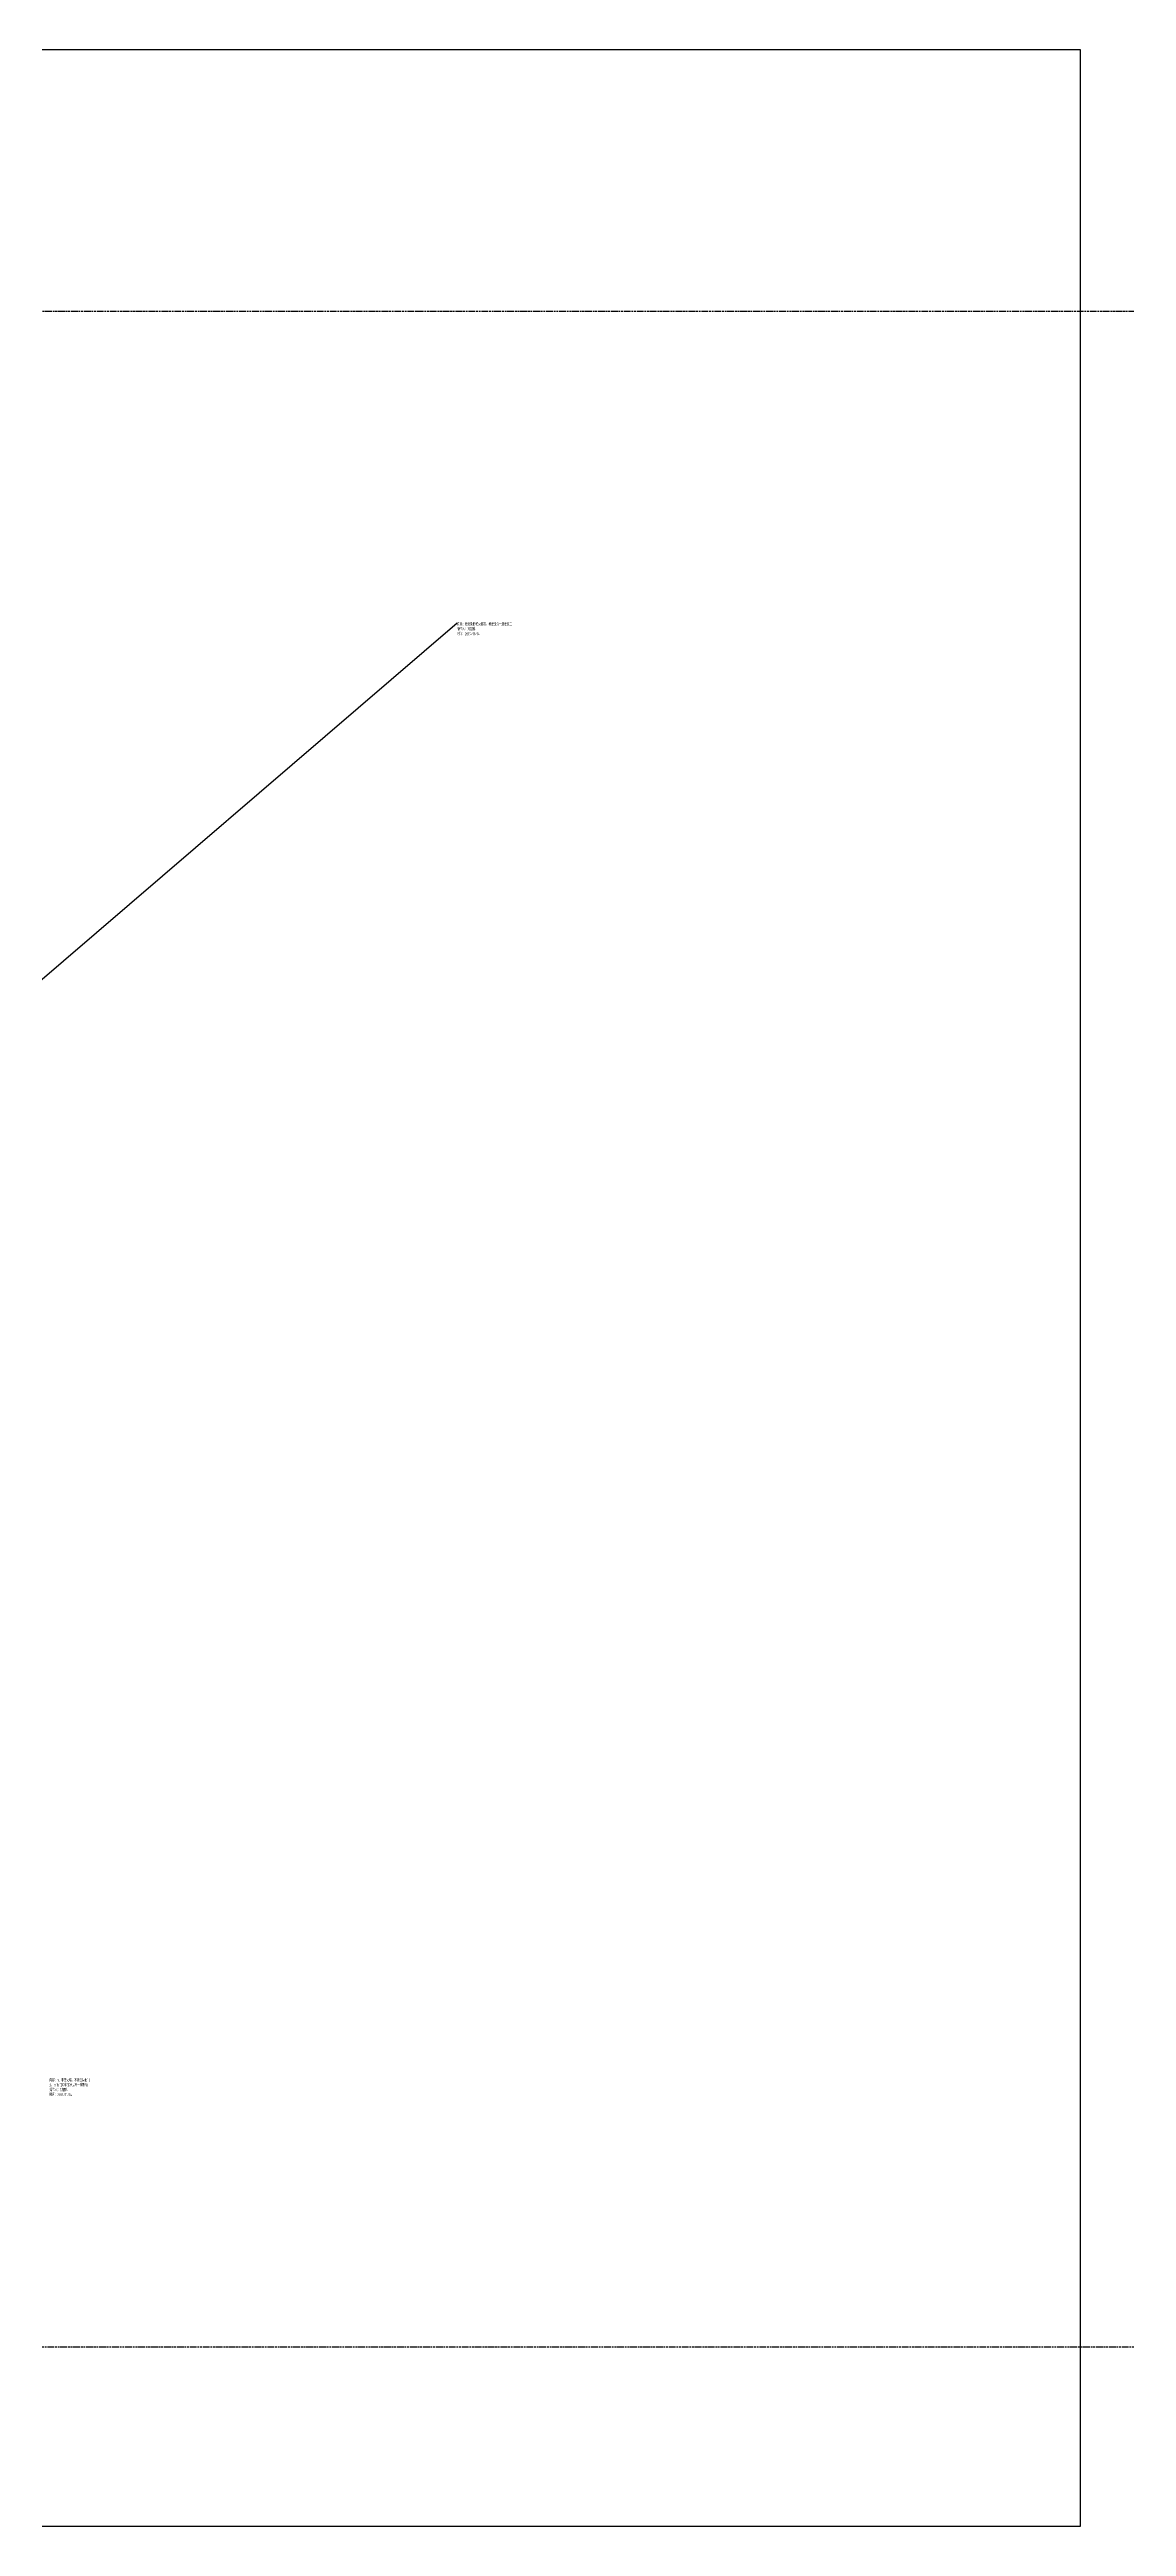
# Model space of a CAD drawing. Extents: x -675211 to 2300048, y 84675 to 2241458.
# Drawn here: x 1023764 to 1098652, y 1295422 to 1467622 of the extents above; entities that cross this region are included whole.
import ezdxf

# ---------------------------------------------------------------- set-up
doc = ezdxf.new("R2010")
doc.units = 0
doc.header["$LTSCALE"] = 1000
doc.header["$MEASUREMENT"] = 0
doc.linetypes.add('ACAD_ISO09W100', pattern=[45, 24, -3, 6, -3, 6, -3])
for name, color, linetype in [('C-XREF-EXT', 7, 'CONTINUOUS'), ('P-LIMT', 5, 'ACAD_ISO09W100'), ('verify', 50, 'CONTINUOUS')]:
    doc.layers.add(name, color=color, linetype=linetype)
doc.styles.add('TH-STYLE3', font='tssdeng.shx', dxfattribs={"width": 0.7, "bigfont": 'tssdchn.shx'})

# ---------------------------------------------------------------- blocks, each defined once
blk = doc.blocks.new('A$C4F090147')
at = {"layer": 'P-LIMT', "ltscale": 0.02}
blk.add_lwpolyline([(0, 141544), (9637, 141544), (156984, 141543), (321695, 141543), (321694, 0), (156984, 1), (53028, 1), (48710, 473), (47897, 749), (44597, 1865), (40880, 4113), (37737, 7111), (35315, 10715), (33727, 14757), (699, 136300), (175, 138899)], close=True, dxfattribs=at)

msp = doc.modelspace()

# ---------------------------------------------------------------- linework, layer by layer
at = {"layer": 'C-XREF-EXT'}
msp.add_lwpolyline([(877625, 1467622), (1095425, 1467622), (1095425, 1295422), (877625, 1295422)], close=True, dxfattribs=at)
at = {"layer": 'verify'}
msp.add_line((1017617, 1398168), (1052105, 1427767), dxfattribs=at)

# ---------------------------------------------------------------- block references
at = {"layer": 'C-XREF-EXT'}
msp.add_blockref('A$C4F090147', (892309, 1307885), dxfattribs=at)

# ---------------------------------------------------------------- texts
at = {"layer": 'verify', "char_height": 200, "width": 5000, "attachment_point": 1, "style": 'TH-STYLE3'}
for s, insert in [('内容：坡道处的防火卷帘，看是设负一还是负二^M^J操作人：刘智科^M^J时间：2019/11/14', (1052105, 1427767)), ('内容：1、非防火墙，不需设其他门^M^J2、人防门对车位净宽有一定影响^M^J操作人：刘智科^M^J时间：2019/11/14', (1023761, 1326541))]:
    msp.add_mtext(s, dxfattribs=dict(at, insert=insert))

doc.saveas('drawing.dxf')
